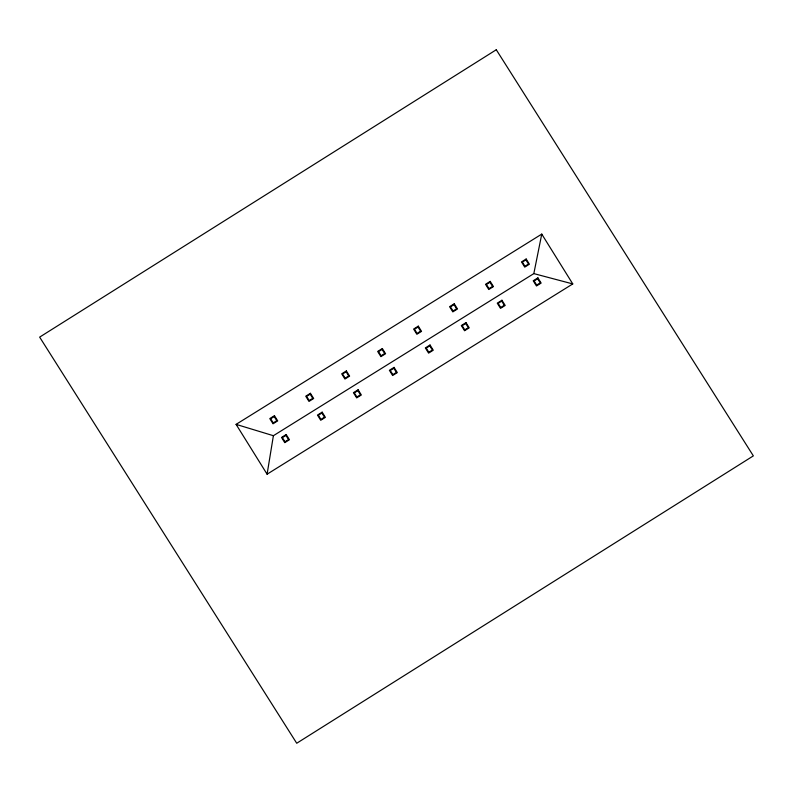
<?xml version="1.0" encoding="UTF-8"?>
<svg xmlns="http://www.w3.org/2000/svg" width="793" height="793" viewBox="0 0 793 793"><rect width="100%" height="100%" fill="white"/><g stroke="black" fill="none" stroke-linecap="round" stroke-linejoin="round"><path stroke-width="1.19" d="M267.092 474.194L273.397 435.704L533.828 273.605L572.774 283.924L267.092 474.194L236.086 424.374L541.758 234.104L572.774 283.924M533.828 273.605L541.758 234.104M236.086 424.374L273.397 435.704M496.279 49.751L39.65 337.124L296.721 743.249L753.35 455.876L496.279 49.751M274.457 415.681L269.789 418.585L273.03 423.799L277.699 420.885L274.457 415.681M310.42 393.298L305.741 396.203L308.983 401.417L313.661 398.502L310.42 393.298M346.372 370.916L341.704 373.82L344.945 379.034L349.614 376.12L346.372 370.916M382.335 348.533L377.656 351.438L380.898 356.652L385.576 353.737L382.335 348.533M418.298 326.151L413.619 329.055L416.86 334.269L421.529 331.355L418.298 326.151M454.25 303.769L449.581 306.683L452.823 311.887L457.492 308.973L454.25 303.769M490.213 281.386L485.534 284.3L488.775 289.504L493.454 286.59L490.213 281.386M526.165 259.004L521.497 261.918L524.738 267.122L529.407 264.208L526.165 259.004M274.219 416.563L270.661 418.773L273.238 422.917L276.797 420.706L274.219 416.563M310.182 394.18L306.623 396.391L309.201 400.534L312.759 398.324L310.182 394.18M346.135 371.798L342.576 374.009L345.153 378.152L348.712 375.941L346.135 371.798M382.097 349.416L378.539 351.626L381.116 355.77L384.674 353.559L382.097 349.416M418.05 327.033L414.491 329.244L417.078 333.387L420.637 331.177L418.05 327.033M454.012 304.651L450.454 306.861L453.031 311.005L456.59 308.794L454.012 304.651M489.975 282.268L486.416 284.479L488.994 288.622L492.552 286.412L489.975 282.268M525.928 259.886L522.369 262.096L524.946 266.24L528.505 264.029L525.928 259.886M286.194 434.534L281.525 437.449L284.766 442.653L289.435 439.738L286.194 434.534M322.156 412.152L317.478 415.066L320.719 420.27L325.398 417.356L322.156 412.152M358.109 389.769L353.44 392.684L356.681 397.888L361.35 394.973L358.109 389.769M394.071 367.387L389.393 370.301L392.634 375.505L397.313 372.591L394.071 367.387M430.034 345.005L425.355 347.919L428.597 353.123L433.265 350.209L430.034 345.005M465.987 322.622L461.318 325.536L464.559 330.74L469.228 327.826L465.987 322.622M501.949 300.24L497.27 303.154L500.512 308.358L505.191 305.444L501.949 300.24M537.902 277.857L533.233 280.772L536.474 285.976L541.143 283.061L537.902 277.857M285.956 435.416L282.397 437.627L284.974 441.77L288.533 439.56L285.956 435.416M321.918 413.034L318.36 415.245L320.937 419.388L324.496 417.177L321.918 413.034M357.871 390.652L354.312 392.862L356.89 397.006L360.448 394.795L357.871 390.652M393.834 368.269L390.275 370.49L392.852 374.623L396.411 372.413L393.834 368.269M429.796 345.887L426.238 348.107L428.815 352.241L432.373 350.03L429.796 345.887M465.749 323.504L462.19 325.725L464.767 329.858L468.326 327.648L465.749 323.504M501.711 301.122L498.153 303.342L500.73 307.486L504.289 305.265L501.711 301.122M537.664 278.739L534.105 280.96L536.683 285.103L540.241 282.883L537.664 278.739"/></g></svg>
